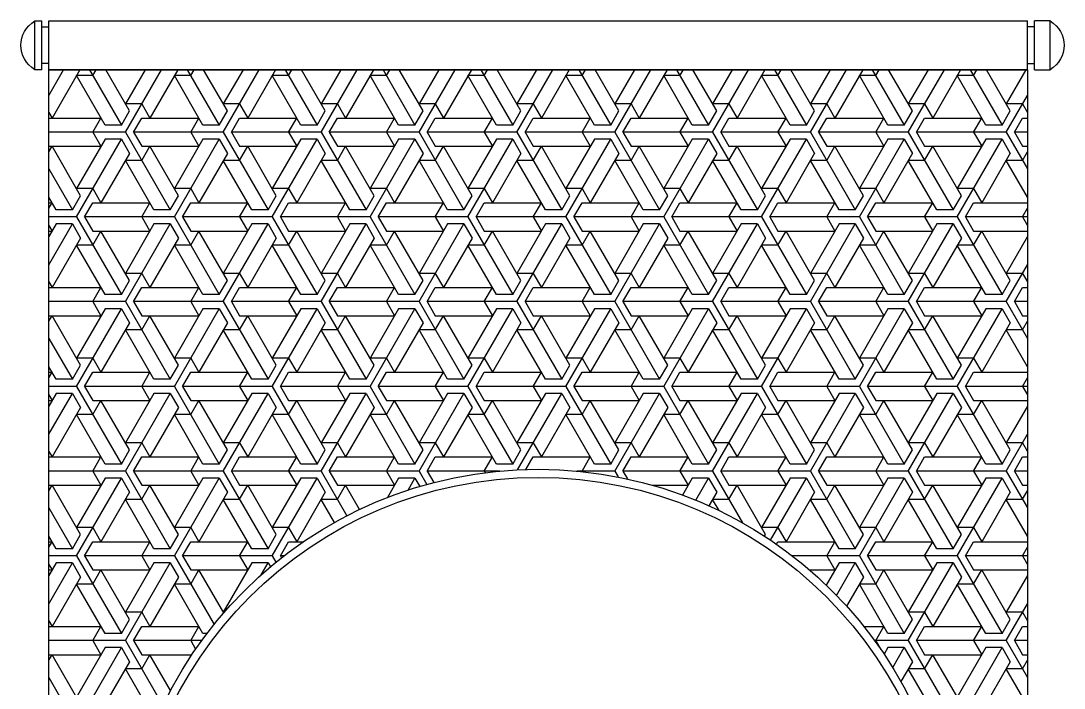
# Model space of a CAD drawing. Extents: x 996 to 1636, y 1292 to 2352.
# Drawn here: x 996 to 1636, y 1943 to 2352 of the extents above; entities that cross this region are included whole.
import ezdxf

# ---------------------------------------------------------------- set-up
doc = ezdxf.new("R2010")
doc.units = 0
doc.header["$LTSCALE"] = 10
doc.header["$MEASUREMENT"] = 0
for name, color, linetype in [('4', 4, 'CONTINUOUS'), ('7', 7, 'CONTINUOUS'), ('BH', 3, 'CONTINUOUS')]:
    doc.layers.add(name, color=color, linetype=linetype)

# ---------------------------------------------------------------- blocks, each defined once
blk = doc.blocks.new('1')
at = {"layer": '7'}
for p, q in [((-930, 16.24), (-930, 5)), ((-900, 16.24), (-930, 16.24)), ((-900, 5), (-900, 16.24)), ((-900, 5), (-930, 5)), ((-930, -700), (-930, 0)), ((-926.25, 5), (-926.25, 0)), ((-903.75, 0), (-903.75, 5)), ((-900, 0), (-900, -700)), ((-900, 0), (-930, 0)), ((-900, -700), (-930, -700)), ((-926.25, -705), (-926.25, -700)), ((-903.75, -700), (-903.75, -705)), ((-900, -705), (-930, -705)), ((-930, -710), (-930, -705)), ((-900, -705), (-900, -710)), ((-900, -710), (-930, -710))]:
    blk.add_line(p, q, dxfattribs=at)
at = {"layer": '7', "extrusion": (0, 0, -1)}
for centre, start_param, end_param in [((-915, 1.24), 5.35589, 7.210481), ((-915, -695), 2.214297, 4.068888)]:
    blk.add_ellipse(centre, major_axis=(0, 25), ratio=0.75, start_param=start_param, end_param=end_param, dxfattribs=at)

msp = doc.modelspace()

# ---------------------------------------------------------------- hatches: boundary and pattern name
at = {"layer": 'BH'}
h = msp.add_hatch(dxfattribs=at)
h.set_pattern_fill('ESCHER', color=256, scale=50, style=0)
h.set_pattern_definition([(60, (-140, -210), (-60, -1e-08), [55, -5]), (180, (-140, -210), (30, -51.9615), [55, -5]), (300, (-140, -210), (60, -1e-08), [55, -5]), (60, (-135, -210), (-60, -1e-08), [10, -50]), (300, (-135, -210), (60, -1e-08), [10, -50]), (60, (-142.5, -205.67), (-60, -1e-08), [10, -50]), (180, (-142.5, -205.67), (30, -51.9615), [10, -50]), (300, (-142.5, -214.33), (60, -1e-08), [10, -50]), (180, (-142.5, -214.33), (30, -51.9615), [10, -50]), (60, (-160, -210), (-60, -1e-08), [10, -50]), (300, (-160, -210), (60, -1e-08), [10, -50]), (60, (-130, -227.32), (-60, -1e-08), [10, -50]), (180, (-130, -227.32), (30, -51.9615), [10, -50]), (300, (-130, -192.68), (60, -1e-08), [10, -50]), (180, (-130, -192.68), (30, -51.9615), [10, -50]), (0, (-130, -201.34), (-30, 51.9615), [35, -25]), (0, (-130, -218.66), (-30, 51.9615), [35, -25]), (120, (-137.5, -197.01), (-60, 1e-08), [35, -25]), (120, (-152.5, -205.67), (-60, 1e-08), [35, -25]), (240, (-152.5, -214.33), (30, -51.9615), [35, -25]), (240, (-137.5, -222.99), (30, -51.9615), [35, -25])])
edge = h.paths.add_edge_path(flags=16)
edge.add_arc((1313.07, 1822.44), 255, 0, 360)
h.paths.add_polyline_path([(1013.07, 2322.44), (1613.07, 2322.44), (1613.07, 1322.44), (1013.07, 1322.44)])

# ---------------------------------------------------------------- linework, layer by layer
at = {"layer": '4'}
msp.add_lwpolyline([(1013.07, 2322.44), (1613.07, 2322.44), (1613.07, 1322.44), (1013.07, 1322.44)], close=True, dxfattribs=at)
at = {"layer": '7'}
for radius in [255, 250]:
    msp.add_circle((1313.07, 1822.44), radius, dxfattribs=at)

# ---------------------------------------------------------------- block references
at = {"layer": '7', "yscale": 0.8571428571428571, "rotation": 270}
msp.add_blockref('1', (1613.07, 1422.44), dxfattribs=at)

doc.saveas('drawing.dxf')
